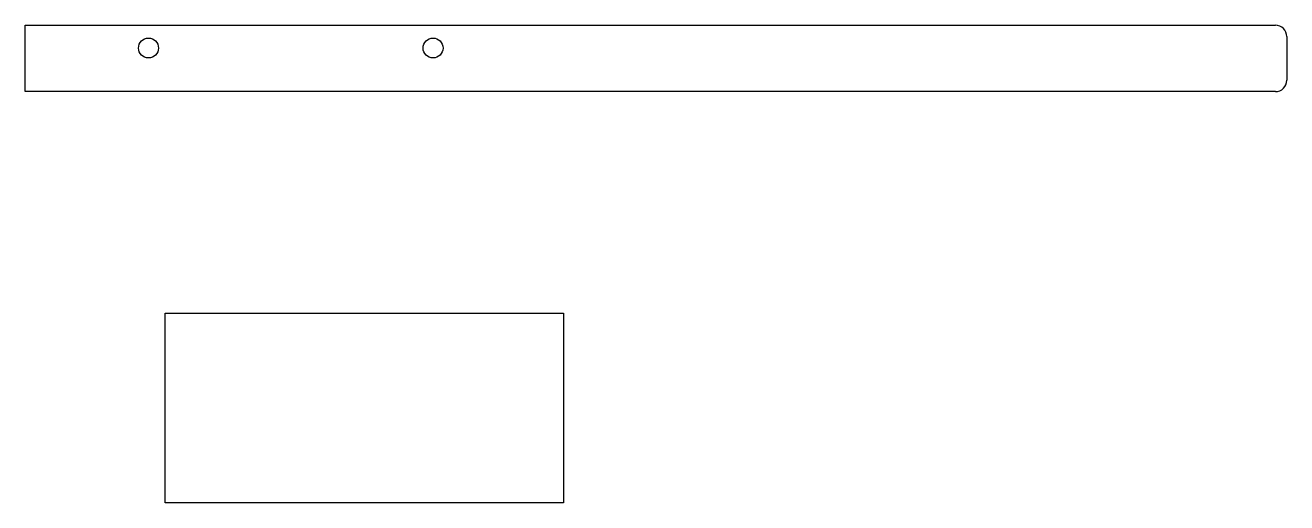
# Model space of a CAD drawing. Header units: millimetres. Extents: x 1386 to 2716, y 137 to 641.
import ezdxf

# ---------------------------------------------------------------- set-up
doc = ezdxf.new("R2010")
doc.units = ezdxf.units.MM

msp = doc.modelspace()

# ---------------------------------------------------------------- linework, layer by layer
for p, q in [((1386.3, 570.8), (1386.3, 640.8)), ((1386.3, 640.8), (2704.3, 640.8)), ((2716.3, 628.8), (2716.3, 582.8)), ((2704.3, 570.8), (1386.3, 570.8))]:
    msp.add_line(p, q)
msp.add_lwpolyline([(1533.9, 337.4), (1953.9, 337.4), (1953.9, 137.4), (1533.9, 137.4)], close=True)
for centre in [(1516.3, 616.8), (1816.3, 616.8)]:
    msp.add_circle(centre, 10.5)
for centre, start, end in [((2704.3, 628.8), 0, 90), ((2704.3, 582.8), 270, 0)]:
    msp.add_arc(centre, 12, start, end)

doc.saveas('drawing.dxf')
